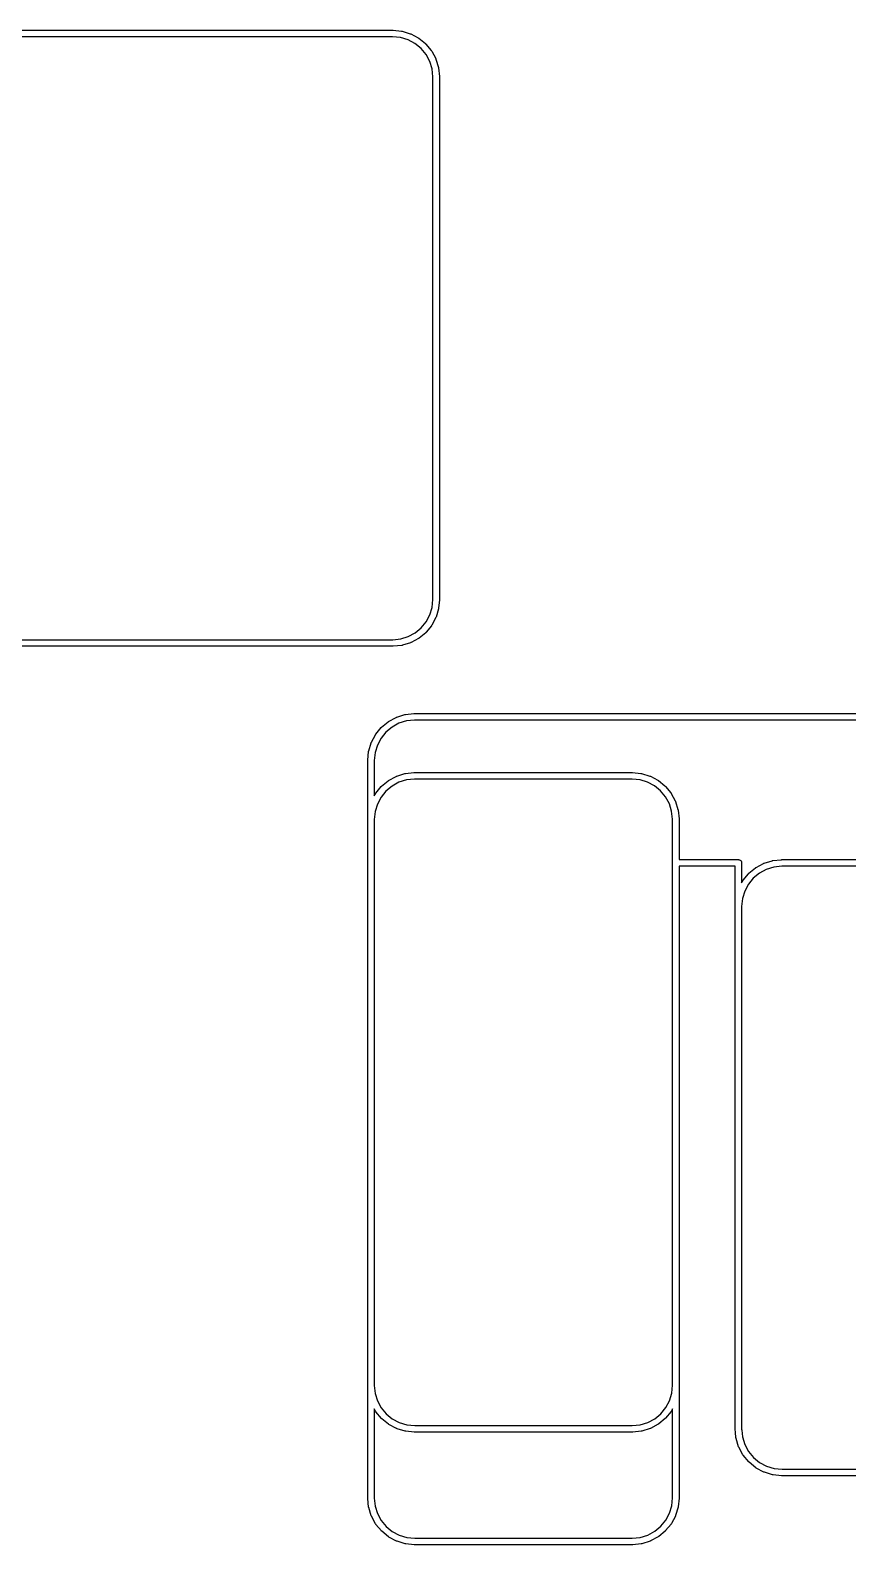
# Model space of a CAD drawing. Extents: x 18 to 369, y 6 to 139.
# Drawn here: x 313.99 to 332.77, y 70.68 to 105.47 of the extents above; entities that cross this region are included whole.
import ezdxf

# ---------------------------------------------------------------- set-up
doc = ezdxf.new("R2010")
doc.units = 0
doc.layers.add('BLACK', color=7, linetype='CONTINUOUS')

msp = doc.modelspace()

# ---------------------------------------------------------------- linework, layer by layer
at = {"layer": 'BLACK', "linetype": 'CONTINUOUS'}
for p, q in [((310.31, 105.469), (322.317, 105.469)), ((322.317, 105.469), (322.328, 105.468)), ((322.328, 105.468), (322.328, 105.468)), ((322.328, 105.468), (322.515, 105.45)), ((322.515, 105.45), (322.515, 105.45)), ((322.515, 105.45), (322.515, 105.45)), ((322.515, 105.45), (322.516, 105.45)), ((322.516, 105.45), (322.523, 105.448)), ((322.523, 105.448), (322.529, 105.447)), ((322.529, 105.447), (322.716, 105.391)), ((322.31, 105.319), (310.314, 105.319)), ((322.493, 105.301), (322.31, 105.319)), ((322.666, 105.249), (322.493, 105.301)), ((322.825, 105.164), (322.666, 105.249)), ((322.716, 105.391), (322.716, 105.391)), ((322.716, 105.391), (322.716, 105.391)), ((322.716, 105.391), (322.717, 105.39)), ((322.717, 105.39), (322.724, 105.388)), ((322.724, 105.388), (322.73, 105.385)), ((322.73, 105.385), (322.902, 105.293)), ((322.965, 105.05), (322.825, 105.164)), ((322.902, 105.293), (322.902, 105.293)), ((322.902, 105.293), (322.902, 105.293)), ((322.902, 105.293), (322.903, 105.293)), ((322.903, 105.293), (322.909, 105.289)), ((322.909, 105.289), (322.914, 105.285)), ((322.914, 105.285), (323.066, 105.162)), ((323.08, 104.911), (322.965, 105.05)), ((323.066, 105.162), (323.066, 105.161)), ((323.066, 105.161), (323.071, 105.157)), ((323.071, 105.157), (323.076, 105.152)), ((323.076, 105.152), (323.2, 105.001)), ((323.166, 104.753), (323.08, 104.911)), ((323.219, 104.58), (323.166, 104.753)), ((323.2, 105.001), (323.201, 105.001)), ((323.201, 105.001), (323.205, 104.995)), ((323.205, 104.995), (323.209, 104.989)), ((323.209, 104.989), (323.301, 104.818)), ((323.301, 104.818), (323.302, 104.817)), ((323.302, 104.817), (323.304, 104.81)), ((323.304, 104.81), (323.307, 104.804)), ((323.307, 104.804), (323.365, 104.618)), ((323.239, 104.397), (323.219, 104.58)), ((323.239, 104.394), (323.239, 104.397)), ((323.239, 92.398), (323.239, 104.394)), ((323.365, 104.618), (323.365, 104.618)), ((323.365, 104.618), (323.365, 104.618)), ((323.365, 104.618), (323.365, 104.617)), ((323.365, 104.617), (323.366, 104.61)), ((323.366, 104.61), (323.368, 104.603)), ((323.368, 104.603), (323.388, 104.409)), ((323.388, 104.409), (323.388, 104.408)), ((323.388, 104.408), (323.388, 104.405)), ((323.388, 104.405), (323.389, 104.402)), ((323.389, 104.402), (323.389, 104.398)), ((323.389, 104.398), (323.389, 104.398)), ((323.389, 104.398), (323.389, 104.395)), ((323.389, 104.395), (323.389, 104.395)), ((323.389, 104.395), (323.389, 104.394)), ((323.389, 104.394), (323.389, 92.3907)), ((323.168, 92.042), (323.221, 92.2148)), ((323.221, 92.2148), (323.239, 92.398)), ((323.368, 92.1851), (323.366, 92.1784)), ((323.369, 92.1918), (323.368, 92.1851)), ((323.388, 92.387), (323.369, 92.1928)), ((323.369, 92.1928), (323.369, 92.1918)), ((323.389, 92.3907), (323.388, 92.3871)), ((323.388, 92.3871), (323.388, 92.387)), ((322.97, 91.7428), (323.084, 91.8827)), ((323.084, 91.8827), (323.168, 92.042)), ((323.304, 91.9781), (323.213, 91.8058)), ((323.307, 91.9844), (323.304, 91.9781)), ((323.31, 91.9906), (323.307, 91.9844)), ((323.366, 92.1784), (323.31, 91.9916)), ((323.31, 91.9916), (323.31, 91.9916)), ((323.31, 91.9916), (323.31, 91.9916)), ((323.31, 91.9916), (323.31, 91.9906)), ((322.317, 91.4694), (322.499, 91.4886)), ((322.499, 91.4886), (322.672, 91.542)), ((322.672, 91.542), (322.831, 91.6278)), ((322.908, 91.4993), (322.737, 91.4065)), ((322.831, 91.6278), (322.97, 91.7428)), ((322.914, 91.5031), (322.908, 91.4993)), ((322.92, 91.5069), (322.914, 91.5031)), ((322.921, 91.5075), (322.92, 91.5069)), ((323.071, 91.6319), (322.921, 91.5075)), ((322.921, 91.5075), (322.921, 91.5075)), ((322.921, 91.5075), (322.921, 91.5075)), ((323.076, 91.6368), (323.071, 91.6319)), ((323.081, 91.6415), (323.076, 91.6368)), ((323.205, 91.7936), (323.081, 91.6423)), ((323.081, 91.6423), (323.081, 91.6415)), ((323.208, 91.7993), (323.205, 91.7936)), ((323.212, 91.8048), (323.208, 91.7993)), ((323.213, 91.8057), (323.212, 91.8048)), ((323.213, 91.8058), (323.213, 91.8057)), ((323.213, 91.8057), (323.213, 91.8057)), ((322.314, 91.3194), (310.31, 91.3193)), ((310.317, 91.4693), (322.313, 91.4693)), ((322.313, 91.4693), (322.317, 91.4694)), ((322.317, 91.3194), (322.314, 91.3194)), ((322.314, 91.3194), (322.314, 91.3193)), ((322.314, 91.3193), (322.314, 91.3194)), ((322.321, 91.3194), (322.317, 91.3194)), ((322.317, 91.3194), (322.317, 91.3194)), ((322.324, 91.3197), (322.321, 91.3194)), ((322.327, 91.3197), (322.324, 91.3197)), ((322.328, 91.3198), (322.327, 91.3197)), ((322.522, 91.3402), (322.328, 91.3198)), ((322.529, 91.3416), (322.522, 91.3402)), ((322.536, 91.3428), (322.529, 91.3416)), ((322.537, 91.3431), (322.536, 91.3428)), ((322.723, 91.4008), (322.537, 91.3431)), ((322.537, 91.3431), (322.537, 91.3431)), ((322.73, 91.4035), (322.723, 91.4008)), ((322.736, 91.406), (322.73, 91.4035)), ((322.737, 91.4065), (322.736, 91.406)), ((322.406, 89.6929), (322.592, 89.7506)), ((322.592, 89.7506), (322.593, 89.7509)), ((322.592, 89.7506), (322.592, 89.7506)), ((322.593, 89.7509), (322.6, 89.7521)), ((322.6, 89.7521), (322.607, 89.7535)), ((322.607, 89.7535), (322.801, 89.7739)), ((322.801, 89.7739), (322.802, 89.774)), ((322.802, 89.774), (322.805, 89.774)), ((322.805, 89.774), (322.808, 89.7743)), ((322.808, 89.7743), (322.812, 89.7743)), ((322.812, 89.7743), (322.812, 89.7743)), ((322.812, 89.7743), (322.815, 89.7743)), ((322.815, 89.7743), (322.815, 89.7743)), ((322.815, 89.7743), (322.816, 89.7743)), ((322.816, 89.7743), (351.695, 89.7744)), ((321.925, 89.3001), (322.048, 89.4514)), ((322.048, 89.4514), (322.049, 89.4522)), ((322.049, 89.4522), (322.053, 89.4569)), ((322.053, 89.4569), (322.058, 89.4618)), ((322.058, 89.4618), (322.209, 89.5862)), ((322.299, 89.4659), (322.159, 89.3509)), ((322.209, 89.5868), (322.215, 89.5905)), ((322.209, 89.5862), (322.209, 89.5868)), ((322.209, 89.5862), (322.209, 89.5862)), ((322.209, 89.5862), (322.209, 89.5862)), ((322.215, 89.5905), (322.221, 89.5944)), ((322.221, 89.5944), (322.392, 89.6872)), ((322.457, 89.5517), (322.299, 89.4659)), ((322.392, 89.6872), (322.393, 89.6877)), ((322.393, 89.6877), (322.4, 89.6902)), ((322.4, 89.6902), (322.406, 89.6929)), ((322.63, 89.6051), (322.457, 89.5517)), ((322.813, 89.6243), (322.63, 89.6051)), ((322.816, 89.6243), (322.813, 89.6243)), ((351.688, 89.6244), (322.816, 89.6243)), ((321.763, 88.9153), (321.819, 89.1021)), ((321.819, 89.1021), (321.82, 89.1031)), ((321.82, 89.1031), (321.822, 89.1094)), ((321.822, 89.1094), (321.825, 89.1156)), ((321.825, 89.1156), (321.916, 89.288)), ((321.961, 89.0517), (321.909, 88.8789)), ((321.916, 89.288), (321.917, 89.2889)), ((321.917, 89.2889), (321.921, 89.2945)), ((321.921, 89.2945), (321.925, 89.3001)), ((322.045, 89.211), (321.961, 89.0517)), ((322.159, 89.3509), (322.045, 89.211)), ((321.741, 88.7067), (321.76, 88.9009)), ((321.741, 88.703), (321.741, 88.7067)), ((321.741, 88.7067), (321.741, 88.7067)), ((321.741, 87.3481), (321.741, 88.703)), ((321.76, 88.9019), (321.761, 88.9086)), ((321.76, 88.9009), (321.76, 88.9019)), ((321.76, 88.9009), (321.76, 88.9009)), ((321.76, 88.9009), (321.76, 88.9009)), ((321.761, 88.9086), (321.763, 88.9153)), ((321.909, 88.8789), (321.891, 88.6957)), ((321.891, 88.6957), (321.891, 87.8843)), ((322.406, 88.3379), (322.592, 88.3956)), ((322.592, 88.3956), (322.593, 88.3959)), ((322.593, 88.3959), (322.6, 88.3972)), ((322.6, 88.3972), (322.607, 88.3985)), ((322.607, 88.3985), (322.801, 88.4189)), ((322.801, 88.4189), (322.802, 88.419)), ((322.802, 88.419), (322.805, 88.419)), ((322.805, 88.419), (322.808, 88.4193)), ((322.808, 88.4193), (322.812, 88.4193)), ((322.812, 88.4193), (322.812, 88.4194)), ((322.812, 88.4194), (322.815, 88.4194)), ((322.815, 88.4194), (327.819, 88.4193)), ((327.819, 88.4193), (327.823, 88.419)), ((327.823, 88.419), (327.823, 88.419)), ((327.823, 88.419), (328.017, 88.3999)), ((328.017, 88.3999), (328.018, 88.3998)), ((328.018, 88.3998), (328.025, 88.3984)), ((328.025, 88.3984), (328.031, 88.3971)), ((328.031, 88.3971), (328.218, 88.3407)), ((321.925, 87.9451), (322.048, 88.0964)), ((322.048, 88.0964), (322.049, 88.0972)), ((322.048, 88.0964), (322.048, 88.0964)), ((322.048, 88.0964), (322.048, 88.0964)), ((322.049, 88.0972), (322.053, 88.102)), ((322.053, 88.102), (322.058, 88.1068)), ((322.058, 88.1068), (322.209, 88.2312)), ((322.299, 88.1109), (322.159, 87.9959)), ((322.209, 88.2318), (322.215, 88.2356)), ((322.209, 88.2312), (322.209, 88.2318)), ((322.215, 88.2356), (322.221, 88.2394)), ((322.221, 88.2394), (322.392, 88.3322)), ((322.457, 88.1967), (322.299, 88.1109)), ((322.392, 88.3322), (322.393, 88.3327)), ((322.392, 88.3322), (322.392, 88.3322)), ((322.392, 88.3322), (322.392, 88.3322)), ((322.393, 88.3327), (322.4, 88.3352)), ((322.4, 88.3352), (322.406, 88.3379)), ((322.63, 88.2501), (322.457, 88.1967)), ((322.813, 88.2693), (322.63, 88.2501)), ((322.816, 88.2694), (322.813, 88.2693)), ((327.812, 88.2693), (322.816, 88.2694)), ((322.816, 88.2694), (322.816, 88.2694)), ((327.995, 88.2514), (327.812, 88.2693)), ((328.168, 88.1992), (327.995, 88.2514)), ((328.327, 88.1145), (328.168, 88.1992)), ((328.218, 88.3407), (328.219, 88.3404)), ((328.219, 88.3404), (328.226, 88.3377)), ((328.226, 88.3377), (328.232, 88.3351)), ((328.232, 88.3351), (328.404, 88.2435)), ((328.467, 88.0004), (328.327, 88.1145)), ((328.404, 88.2435), (328.405, 88.243)), ((328.405, 88.243), (328.411, 88.2391)), ((328.411, 88.2391), (328.416, 88.2354)), ((328.416, 88.2354), (328.568, 88.112)), ((328.568, 88.112), (328.568, 88.112)), ((328.568, 88.112), (328.568, 88.112)), ((328.568, 88.112), (328.568, 88.1114)), ((328.568, 88.1114), (328.573, 88.1065)), ((328.573, 88.1065), (328.578, 88.1017)), ((328.578, 88.1017), (328.702, 87.9513)), ((321.891, 87.8843), (321.916, 87.9329)), ((321.961, 87.6967), (321.909, 87.5239)), ((321.916, 87.933), (321.917, 87.9339)), ((321.916, 87.9329), (321.916, 87.933)), ((321.916, 87.9329), (321.916, 87.9329)), ((321.917, 87.9339), (321.921, 87.9395)), ((321.921, 87.9395), (321.925, 87.9451)), ((322.045, 87.856), (321.961, 87.6967)), ((322.159, 87.9959), (322.045, 87.856)), ((328.582, 87.8614), (328.467, 88.0004)), ((328.668, 87.7027), (328.582, 87.8614)), ((328.721, 87.5303), (328.668, 87.7027)), ((328.702, 87.9513), (328.702, 87.9513)), ((328.702, 87.9513), (328.702, 87.9513)), ((328.702, 87.9513), (328.703, 87.9505)), ((328.703, 87.9505), (328.707, 87.9449)), ((328.707, 87.9449), (328.711, 87.9392)), ((328.711, 87.9392), (328.803, 87.7675)), ((328.803, 87.7675), (328.803, 87.7675)), ((328.803, 87.7675), (328.803, 87.7675)), ((328.803, 87.7675), (328.804, 87.7666)), ((328.804, 87.7666), (328.806, 87.7603)), ((328.806, 87.7603), (328.809, 87.754)), ((328.809, 87.754), (328.867, 87.5676)), ((321.741, 87.348), (321.741, 87.3481)), ((321.741, 74.3444), (321.741, 87.348)), ((321.909, 87.5239), (321.891, 87.3406)), ((321.891, 87.3406), (321.891, 74.3433)), ((328.741, 87.3473), (328.721, 87.5303)), ((328.741, 87.3441), (328.741, 87.3473)), ((328.741, 86.348), (328.741, 87.3441)), ((328.867, 87.5676), (328.867, 87.5666)), ((328.867, 87.5666), (328.868, 87.5599)), ((328.868, 87.5599), (328.87, 87.5533)), ((328.87, 87.5533), (328.89, 87.3592)), ((328.89, 87.3592), (328.89, 87.3581)), ((328.89, 87.3581), (328.89, 87.3548)), ((328.89, 87.3548), (328.891, 87.3516)), ((328.891, 87.3516), (328.891, 87.3481)), ((328.891, 87.3481), (328.891, 87.348)), ((328.891, 87.348), (328.891, 87.3449)), ((328.891, 87.3449), (328.891, 87.3446)), ((328.891, 87.3446), (328.891, 87.3443)), ((328.891, 87.3443), (328.891, 86.4193)), ((328.74, 86.3443), (328.741, 86.348)), ((328.741, 86.3407), (328.74, 86.3443)), ((328.741, 80.8756), (328.741, 86.3407)), ((328.891, 86.4193), (330.25, 86.4193)), ((330.179, 86.2694), (328.891, 86.2693)), ((328.891, 86.2693), (328.891, 80.8756)), ((330.179, 85.3481), (330.179, 86.2694)), ((330.25, 86.4193), (330.254, 86.4197)), ((330.254, 86.4197), (330.268, 86.4183)), ((330.268, 86.4183), (330.282, 86.414)), ((330.282, 86.414), (330.295, 86.407)), ((330.295, 86.407), (330.307, 86.3976)), ((330.307, 86.3976), (330.316, 86.3862)), ((330.316, 86.3862), (330.323, 86.3732)), ((330.323, 86.3732), (330.327, 86.3591)), ((330.327, 86.3591), (330.329, 86.348)), ((330.329, 86.348), (330.329, 86.348)), ((330.329, 86.348), (330.329, 86.3443)), ((330.329, 86.3443), (330.329, 86.3407)), ((330.329, 86.3407), (330.329, 85.8843)), ((330.659, 86.2394), (330.83, 86.3322)), ((330.83, 86.3322), (330.831, 86.3327)), ((330.83, 86.3322), (330.83, 86.3322)), ((330.83, 86.3322), (330.83, 86.3322)), ((330.831, 86.3327), (330.838, 86.3352)), ((330.838, 86.3352), (330.844, 86.3379)), ((330.844, 86.3379), (331.03, 86.3956)), ((331.03, 86.3956), (331.031, 86.3959)), ((331.03, 86.3956), (331.03, 86.3956)), ((331.031, 86.3959), (331.038, 86.3971)), ((331.038, 86.3971), (331.045, 86.3985)), ((331.045, 86.3985), (331.239, 86.4189)), ((331.251, 86.2693), (331.068, 86.2501)), ((331.239, 86.4189), (331.24, 86.419)), ((331.24, 86.419), (331.243, 86.419)), ((331.243, 86.419), (331.246, 86.4193)), ((331.246, 86.4193), (331.25, 86.4193)), ((331.25, 86.4193), (331.25, 86.4193)), ((331.25, 86.4193), (331.253, 86.4193)), ((331.254, 86.2693), (331.251, 86.2693)), ((331.253, 86.4193), (331.253, 86.4193)), ((331.253, 86.4193), (331.254, 86.4193)), ((331.254, 86.4193), (343.257, 86.4194)), ((343.25, 86.2694), (331.254, 86.2693)), ((330.329, 85.8843), (330.354, 85.9329)), ((330.354, 85.933), (330.355, 85.9339)), ((330.354, 85.9329), (330.354, 85.933)), ((330.354, 85.9329), (330.354, 85.9329)), ((330.355, 85.9339), (330.359, 85.9395)), ((330.359, 85.9395), (330.363, 85.9451)), ((330.363, 85.9451), (330.486, 86.0964)), ((330.597, 85.9959), (330.483, 85.856)), ((330.486, 86.0964), (330.487, 86.0972)), ((330.487, 86.0972), (330.491, 86.102)), ((330.491, 86.102), (330.496, 86.1068)), ((330.496, 86.1068), (330.647, 86.2312)), ((330.737, 86.1109), (330.597, 85.9959)), ((330.647, 86.2318), (330.653, 86.2355)), ((330.647, 86.2312), (330.647, 86.2318)), ((330.647, 86.2312), (330.647, 86.2312)), ((330.647, 86.2312), (330.647, 86.2312)), ((330.653, 86.2355), (330.659, 86.2394)), ((330.895, 86.1967), (330.737, 86.1109)), ((331.068, 86.2501), (330.895, 86.1967)), ((330.399, 85.6967), (330.347, 85.5239)), ((330.483, 85.856), (330.399, 85.6967)), ((330.179, 85.348), (330.179, 85.3481)), ((330.179, 74.1983), (330.179, 85.348)), ((330.347, 85.5239), (330.329, 85.3407)), ((330.329, 85.3407), (330.329, 73.3446)), ((328.741, 74.348), (328.741, 80.8756)), ((328.891, 80.8756), (328.891, 74.3407)), ((321.741, 74.3441), (321.741, 74.3444)), ((321.741, 74.3438), (321.741, 74.3441)), ((321.741, 74.3407), (321.741, 74.3438)), ((321.741, 74.3406), (321.741, 74.3407)), ((321.741, 71.7594), (321.741, 74.3406)), ((321.891, 74.3433), (321.891, 74.3414)), ((321.891, 74.3414), (321.91, 74.1584)), ((321.91, 74.1584), (321.963, 73.986)), ((328.67, 73.992), (328.723, 74.1648)), ((328.723, 74.1648), (328.741, 74.348)), ((328.891, 74.3407), (328.891, 74.3407)), ((328.891, 74.3407), (328.891, 71.7557)), ((330.179, 73.3444), (330.179, 74.1983)), ((321.921, 73.7495), (321.891, 73.8049)), ((321.891, 73.8049), (321.891, 71.7596)), ((321.924, 73.7438), (321.921, 73.7495)), ((321.928, 73.7382), (321.924, 73.7438)), ((321.963, 73.986), (322.049, 73.8273)), ((322.049, 73.8273), (322.164, 73.6883)), ((328.472, 73.6928), (328.586, 73.8327)), ((328.707, 73.7436), (328.583, 73.5923)), ((328.586, 73.8327), (328.67, 73.992)), ((328.71, 73.7492), (328.707, 73.7436)), ((328.714, 73.7548), (328.71, 73.7492)), ((328.715, 73.7557), (328.714, 73.7548)), ((328.741, 73.8044), (328.715, 73.7558)), ((328.715, 73.7558), (328.715, 73.7557)), ((328.715, 73.7557), (328.715, 73.7557)), ((328.741, 71.763), (328.741, 73.8044)), ((321.929, 73.7374), (321.928, 73.7382)), ((321.929, 73.7373), (321.929, 73.7374)), ((321.929, 73.7374), (321.929, 73.7374)), ((322.053, 73.587), (321.929, 73.7373)), ((322.058, 73.5822), (322.053, 73.587)), ((322.063, 73.5773), (322.058, 73.5822)), ((322.064, 73.5767), (322.063, 73.5773)), ((322.215, 73.4533), (322.064, 73.5767)), ((322.064, 73.5767), (322.064, 73.5767)), ((322.064, 73.5767), (322.064, 73.5767)), ((322.164, 73.6883), (322.304, 73.5742)), ((322.22, 73.4495), (322.215, 73.4533)), ((322.226, 73.4457), (322.22, 73.4495)), ((322.227, 73.4452), (322.226, 73.4457)), ((322.399, 73.3536), (322.227, 73.4452)), ((322.304, 73.5742), (322.463, 73.4895)), ((322.463, 73.4895), (322.636, 73.4373)), ((322.636, 73.4373), (322.819, 73.4193)), ((322.819, 73.4193), (327.815, 73.4194)), ((327.815, 73.4194), (327.818, 73.4194)), ((327.818, 73.4194), (328.001, 73.4386)), ((328.001, 73.4386), (328.174, 73.492)), ((328.174, 73.492), (328.333, 73.5778)), ((328.41, 73.4493), (328.239, 73.3565)), ((328.333, 73.5778), (328.472, 73.6928)), ((328.416, 73.4531), (328.41, 73.4493)), ((328.422, 73.4569), (328.416, 73.4531)), ((328.423, 73.4575), (328.422, 73.4569)), ((328.573, 73.5819), (328.423, 73.4575)), ((328.578, 73.5868), (328.573, 73.5819)), ((328.583, 73.5915), (328.578, 73.5868)), ((328.583, 73.5923), (328.583, 73.5923)), ((328.583, 73.5923), (328.583, 73.5923)), ((328.583, 73.5923), (328.583, 73.5915)), ((322.406, 73.351), (322.399, 73.3536)), ((322.412, 73.3483), (322.406, 73.351)), ((322.413, 73.348), (322.412, 73.3483)), ((322.6, 73.2916), (322.413, 73.348)), ((322.606, 73.2903), (322.6, 73.2916)), ((322.613, 73.2889), (322.606, 73.2903)), ((322.614, 73.2888), (322.613, 73.2889)), ((322.808, 73.2697), (322.614, 73.2888)), ((322.812, 73.2693), (322.808, 73.2697)), ((322.808, 73.2697), (322.808, 73.2697)), ((327.816, 73.2694), (322.812, 73.2693)), ((327.819, 73.2694), (327.816, 73.2694)), ((327.816, 73.2694), (327.816, 73.2694)), ((327.816, 73.2694), (327.816, 73.2694)), ((327.823, 73.2694), (327.819, 73.2694)), ((327.819, 73.2694), (327.819, 73.2694)), ((327.826, 73.2697), (327.823, 73.2694)), ((327.829, 73.2697), (327.826, 73.2697)), ((327.83, 73.2698), (327.829, 73.2697)), ((328.024, 73.2902), (327.83, 73.2698)), ((328.031, 73.2915), (328.024, 73.2902)), ((328.038, 73.2928), (328.031, 73.2915)), ((328.039, 73.2931), (328.038, 73.2928)), ((328.225, 73.3508), (328.039, 73.2931)), ((328.232, 73.3535), (328.225, 73.3508)), ((328.238, 73.356), (328.232, 73.3535)), ((328.239, 73.3565), (328.238, 73.356)), ((330.179, 73.3441), (330.179, 73.3444)), ((330.179, 73.3438), (330.179, 73.3441)), ((330.179, 73.3407), (330.179, 73.3438)), ((330.179, 73.3406), (330.179, 73.3407)), ((330.179, 73.3371), (330.179, 73.3406)), ((330.179, 73.3338), (330.179, 73.3371)), ((330.179, 73.3306), (330.179, 73.3338)), ((330.179, 73.3295), (330.179, 73.3306)), ((330.185, 73.2681), (330.179, 73.3295)), ((330.199, 73.1354), (330.185, 73.2681)), ((330.201, 73.1288), (330.199, 73.1354)), ((330.202, 73.1221), (330.201, 73.1288)), ((330.202, 73.1211), (330.202, 73.1221)), ((330.26, 72.9347), (330.202, 73.1211)), ((330.329, 73.3446), (330.329, 73.3414)), ((330.329, 73.3414), (330.331, 73.3155)), ((330.331, 73.3155), (330.348, 73.1584)), ((330.348, 73.1584), (330.401, 72.986)), ((330.263, 72.9284), (330.26, 72.9347)), ((330.265, 72.9221), (330.263, 72.9284)), ((330.266, 72.9212), (330.265, 72.9221)), ((330.359, 72.7495), (330.266, 72.9212)), ((330.362, 72.7438), (330.359, 72.7495)), ((330.366, 72.7382), (330.362, 72.7438)), ((330.367, 72.7373), (330.366, 72.7382)), ((330.491, 72.587), (330.367, 72.7373)), ((330.401, 72.986), (330.487, 72.8273)), ((330.487, 72.8273), (330.602, 72.6883)), ((330.496, 72.5822), (330.491, 72.587)), ((330.501, 72.5773), (330.496, 72.5822)), ((330.502, 72.5767), (330.501, 72.5773)), ((330.653, 72.4533), (330.502, 72.5767)), ((330.502, 72.5767), (330.502, 72.5767)), ((330.502, 72.5767), (330.502, 72.5767)), ((330.602, 72.6883), (330.742, 72.5742)), ((330.658, 72.4495), (330.653, 72.4533)), ((330.664, 72.4457), (330.658, 72.4495)), ((330.665, 72.4452), (330.664, 72.4457)), ((330.837, 72.3536), (330.665, 72.4452)), ((330.665, 72.4452), (330.665, 72.4452)), ((330.665, 72.4452), (330.665, 72.4452)), ((330.742, 72.5742), (330.901, 72.4895)), ((330.844, 72.351), (330.837, 72.3536)), ((330.901, 72.4895), (331.074, 72.4373)), ((331.074, 72.4373), (331.257, 72.4193)), ((331.257, 72.4193), (343.253, 72.4194)), ((330.85, 72.3483), (330.844, 72.351)), ((330.851, 72.348), (330.85, 72.3483)), ((331.038, 72.2916), (330.851, 72.348)), ((331.044, 72.2903), (331.038, 72.2916)), ((331.051, 72.2889), (331.044, 72.2903)), ((331.052, 72.2888), (331.051, 72.2889)), ((331.052, 72.2887), (331.052, 72.2888)), ((331.246, 72.2697), (331.052, 72.2887)), ((331.052, 72.2887), (331.052, 72.2887)), ((331.25, 72.2694), (331.246, 72.2697)), ((331.246, 72.2697), (331.246, 72.2697)), ((343.254, 72.2694), (331.25, 72.2694)), ((321.741, 71.7591), (321.741, 71.7594)), ((321.741, 71.7588), (321.741, 71.7591)), ((321.741, 71.7557), (321.741, 71.7588)), ((321.741, 71.7556), (321.741, 71.7557)), ((321.741, 71.7521), (321.741, 71.7556)), ((321.741, 71.7488), (321.741, 71.7521)), ((321.741, 71.7456), (321.741, 71.7488)), ((321.741, 71.7445), (321.741, 71.7456)), ((321.761, 71.5504), (321.741, 71.7445)), ((321.891, 71.7596), (321.891, 71.7564)), ((321.891, 71.7564), (321.91, 71.5734)), ((328.723, 71.5798), (328.741, 71.763)), ((328.89, 71.752), (328.871, 71.5578)), ((328.891, 71.7557), (328.89, 71.7521)), ((328.89, 71.7521), (328.89, 71.752)), ((321.763, 71.5438), (321.761, 71.5504)), ((321.764, 71.5371), (321.763, 71.5438)), ((321.764, 71.5361), (321.764, 71.5371)), ((321.822, 71.3497), (321.764, 71.5361)), ((321.764, 71.5361), (321.764, 71.5361)), ((321.825, 71.3434), (321.822, 71.3497)), ((321.827, 71.3371), (321.825, 71.3434)), ((321.828, 71.3362), (321.827, 71.3371)), ((321.921, 71.1645), (321.828, 71.3362)), ((321.91, 71.5734), (321.963, 71.401)), ((321.963, 71.401), (322.049, 71.2423)), ((328.586, 71.2477), (328.67, 71.407)), ((328.67, 71.407), (328.723, 71.5798)), ((328.806, 71.3431), (328.715, 71.1707)), ((328.809, 71.3493), (328.806, 71.3431)), ((328.812, 71.3556), (328.809, 71.3493)), ((328.868, 71.5434), (328.812, 71.3566)), ((328.812, 71.3566), (328.812, 71.3566)), ((328.812, 71.3566), (328.812, 71.3566)), ((328.812, 71.3566), (328.812, 71.3556)), ((328.87, 71.5501), (328.868, 71.5434)), ((328.871, 71.5568), (328.87, 71.5501)), ((328.871, 71.5578), (328.871, 71.5578)), ((328.871, 71.5578), (328.871, 71.5578)), ((328.871, 71.5578), (328.871, 71.5568)), ((321.924, 71.1589), (321.921, 71.1645)), ((321.928, 71.1532), (321.924, 71.1589)), ((321.929, 71.1524), (321.928, 71.1532)), ((321.929, 71.1523), (321.929, 71.1524)), ((321.929, 71.1524), (321.929, 71.1524)), ((322.053, 71.002), (321.929, 71.1523)), ((322.049, 71.2423), (322.164, 71.1033)), ((322.058, 70.9972), (322.053, 71.002)), ((322.063, 70.9923), (322.058, 70.9972)), ((322.064, 70.9917), (322.063, 70.9923)), ((322.215, 70.8683), (322.064, 70.9917)), ((322.064, 70.9917), (322.064, 70.9917)), ((322.064, 70.9917), (322.064, 70.9917)), ((322.164, 71.1033), (322.304, 70.9892)), ((322.304, 70.9892), (322.463, 70.9045)), ((328.174, 70.907), (328.333, 70.9928)), ((328.333, 70.9928), (328.472, 71.1078)), ((328.573, 70.9969), (328.423, 70.8725)), ((328.472, 71.1078), (328.586, 71.2477)), ((328.578, 71.0018), (328.573, 70.9969)), ((328.583, 71.0065), (328.578, 71.0018)), ((328.707, 71.1586), (328.583, 71.0073)), ((328.583, 71.0073), (328.583, 71.0073)), ((328.583, 71.0073), (328.583, 71.0073)), ((328.583, 71.0073), (328.583, 71.0065)), ((328.71, 71.1642), (328.707, 71.1586)), ((328.714, 71.1698), (328.71, 71.1642)), ((328.715, 71.1707), (328.714, 71.1698)), ((322.22, 70.8645), (322.215, 70.8683)), ((322.226, 70.8607), (322.22, 70.8645)), ((322.227, 70.8602), (322.226, 70.8607)), ((322.399, 70.7686), (322.227, 70.8602)), ((322.227, 70.8602), (322.227, 70.8602)), ((322.406, 70.766), (322.399, 70.7686)), ((322.412, 70.7633), (322.406, 70.766)), ((322.413, 70.763), (322.412, 70.7633)), ((322.6, 70.7066), (322.413, 70.763)), ((322.463, 70.9045), (322.636, 70.8523)), ((322.606, 70.7053), (322.6, 70.7066)), ((322.613, 70.7039), (322.606, 70.7053)), ((322.614, 70.7038), (322.613, 70.7039)), ((322.808, 70.6847), (322.614, 70.7038)), ((322.614, 70.7038), (322.614, 70.7038)), ((322.614, 70.7038), (322.614, 70.7038)), ((322.636, 70.8523), (322.819, 70.8344)), ((322.812, 70.6844), (322.808, 70.6847)), ((322.808, 70.6847), (322.808, 70.6847)), ((327.816, 70.6843), (322.812, 70.6844)), ((322.819, 70.8344), (327.815, 70.8343)), ((327.815, 70.8343), (327.818, 70.8344)), ((327.815, 70.8343), (327.815, 70.8343)), ((327.819, 70.6843), (327.816, 70.6843)), ((327.818, 70.8344), (328.001, 70.8536)), ((327.823, 70.6844), (327.819, 70.6844)), ((327.819, 70.6844), (327.819, 70.6843)), ((327.826, 70.6847), (327.823, 70.6844)), ((327.829, 70.6847), (327.826, 70.6847)), ((327.83, 70.6848), (327.829, 70.6847)), ((328.024, 70.7052), (327.83, 70.6848)), ((328.001, 70.8536), (328.174, 70.907)), ((328.031, 70.7065), (328.024, 70.7052)), ((328.038, 70.7078), (328.031, 70.7065)), ((328.039, 70.7081), (328.038, 70.7078)), ((328.225, 70.7658), (328.039, 70.7081)), ((328.039, 70.7081), (328.039, 70.7081)), ((328.232, 70.7685), (328.225, 70.7658)), ((328.238, 70.771), (328.232, 70.7685)), ((328.239, 70.7715), (328.238, 70.771)), ((328.41, 70.8643), (328.239, 70.7715)), ((328.416, 70.8681), (328.41, 70.8643)), ((328.422, 70.8719), (328.416, 70.8681)), ((328.423, 70.8725), (328.422, 70.8719)), ((328.423, 70.8725), (328.423, 70.8725)), ((328.423, 70.8725), (328.423, 70.8725))]:
    msp.add_line(p, q, dxfattribs=at)

doc.saveas('drawing.dxf')
